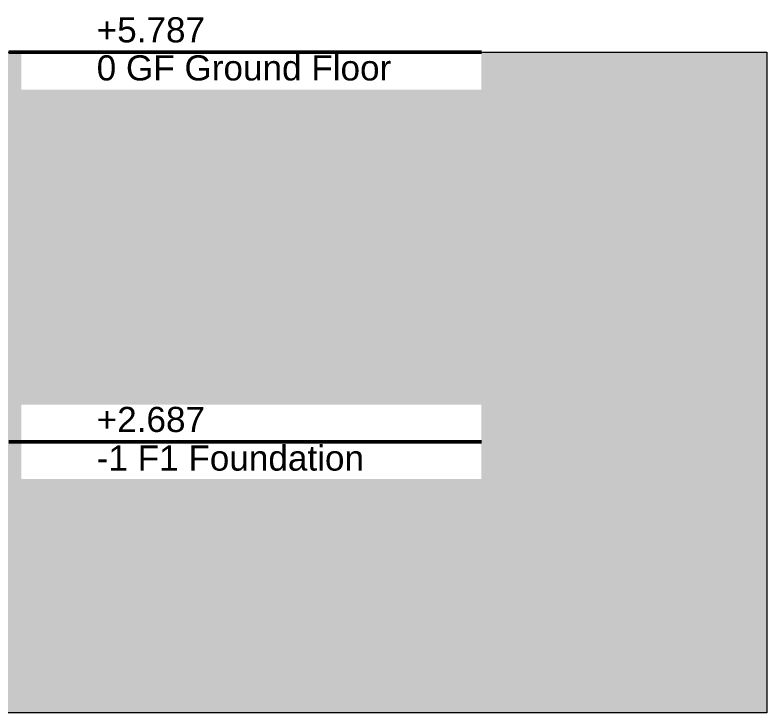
# Model space of a CAD drawing. Header units: millimetres. Extents: x -48147 to 1428745, y -495156 to 18123.
# Drawn here: x 1422761 to 1428745, y -495156 to -489602 of the extents above; entities that cross this region are included whole.
import ezdxf

# ---------------------------------------------------------------- set-up
doc = ezdxf.new("R2010")
doc.units = ezdxf.units.MM
doc.header["$MEASUREMENT"] = 0
doc.linetypes.add('Wipeout_Contour', pattern=[1000, 0, -1000])
doc.layers.add('0_Pen_No__25', color=7, linetype='Continuous', lineweight=50, true_color=0x2a2a2a)
for name, color, linetype, lineweight in [('0_Pen_No__6', 7, 'Continuous', 35), ('A-95-P_Drawing_Pen_No__1', 7, 'Continuous', 13), ('A-95-P_Drawing_Pen_No__84', 8, 'Continuous', 20)]:
    doc.layers.add(name, color=color, linetype=linetype, lineweight=lineweight)
doc.styles.add('GENERATED_STYLE_2', font='')
doc.styles.get('GENERATED_STYLE_2').set_extended_font_data('Swis721 BT')

# ---------------------------------------------------------------- blocks, each defined once
blk = doc.blocks.new('S-27 Building Section_STORY_MARKER', base_point=(1341556.5, -489899))
at = {"color": 254, "linetype": 'Wipeout_Contour', "lineweight": 0, "ltscale": 6026084.01662505}
blk.add_wipeout([(1426472.8, -489602.5), (1422810.8, -489602.5), (1422810.8, -490195.4), (1426472.8, -490195.4)], dxfattribs=at)
at = {"color": 254, "linetype": 'Wipeout_Contour', "lineweight": 0, "ltscale": 6030127.724518183}
blk.add_wipeout([(1426472.8, -492702.5), (1422810.8, -492702.5), (1422810.8, -493295.4), (1426472.8, -493295.4)], dxfattribs=at)
at = {"layer": '0_Pen_No__25', "linetype": 'Continuous'}
for p, q in [((1422710.8, -489899), (1422810.8, -489899)), ((1423010.8, -489899), (1422810.8, -489899)), ((1423010.8, -489899), (1423410.8, -489899)), ((1426472.8, -489899), (1423410.8, -489899)), ((1422710.8, -492999), (1422810.8, -492999)), ((1423010.8, -492999), (1422810.8, -492999)), ((1423010.8, -492999), (1423410.8, -492999)), ((1426472.8, -492999), (1423410.8, -492999))]:
    blk.add_line(p, q, dxfattribs=at)
at = {"layer": '0_Pen_No__6', "char_height": 200, "attachment_point": 1, "style": 'GENERATED_STYLE_2'}
for s, insert in [('\\A1;{\\fSwis721 BT|b0|i0|c0|p34;+5.787}', (1423410.7, -489620.1)), ('\\A1;{\\fSwis721 BT|b0|i0|c0|p34;0 GF Ground Floor}', (1423410.7, -489922.9)), ('\\A1;{\\fSwis721 BT|b0|i0|c0|p34;+2.687}', (1423410.7, -492720.1)), ('\\A1;{\\fSwis721 BT|b0|i0|c0|p34;-1 F1 Foundation}', (1423410.7, -493027.5))]:
    blk.add_mtext(s, dxfattribs=dict(at, insert=insert))

msp = doc.modelspace()

# ---------------------------------------------------------------- hatches: boundary and pattern name
at = {"layer": 'A-95-P_Drawing_Pen_No__84', "linetype": 'Continuous'}
msp.add_hatch(color=256, dxfattribs=at).paths.add_polyline_path([(1354719.7, -495155.8), (1354719.7, -489899), (1374476.9, -489899), (1374476.9, -490829), (1374977.2, -490829), (1374977.2, -490303.5), (1399868, -490303.5), (1399868, -490124), (1419989.7, -490124), (1419989.7, -490828.9), (1420521.3, -490828.9), (1420521.3, -489899), (1428745.5, -489899), (1428745.5, -495155.8)])

# ---------------------------------------------------------------- linework, layer by layer
at = {"layer": 'A-95-P_Drawing_Pen_No__1', "linetype": 'Continuous', "flags": 128}
msp.add_lwpolyline([(1354719.7, -495155.8), (1354719.7, -489899), (1374476.9, -489899), (1374476.9, -490829), (1374977.2, -490829), (1374977.2, -490303.5), (1399868, -490303.5), (1399868, -490124), (1419989.7, -490124), (1419989.7, -490828.9), (1420521.3, -490828.9), (1420521.3, -489899), (1428745.5, -489899), (1428745.5, -495155.8)], close=True, dxfattribs=at)

# ---------------------------------------------------------------- next in the draw order: block references
at = {"linetype": 'Continuous', "lineweight": 0}
msp.add_blockref('S-27 Building Section_STORY_MARKER', (1341556.5, -489899), dxfattribs=at)

doc.saveas('drawing.dxf')
